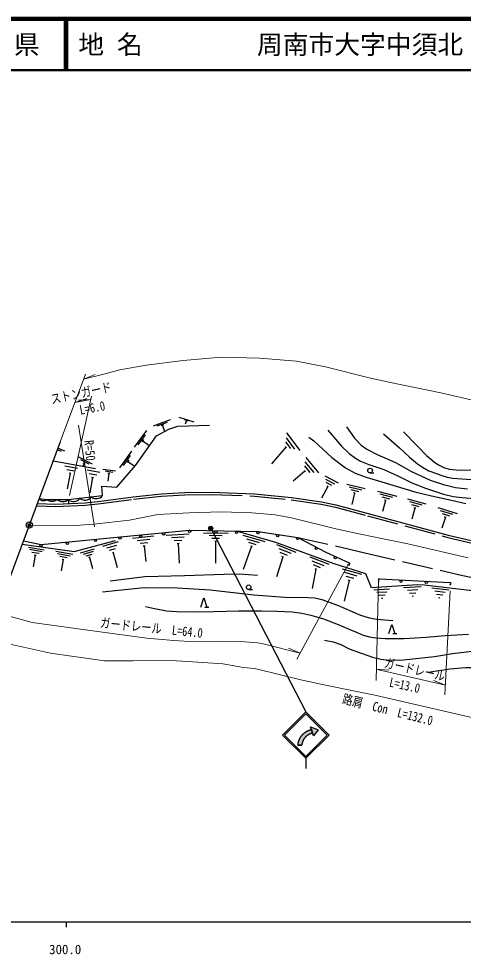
# Model space of a CAD drawing. Units: millimetres at full size, sheet at 1:1000; details may follow other scales. Extents: x 40000 to 680000, y 20000 to 380000.
# Drawn here: x 358823 to 445053, y 198715 to 380000 of the extents above; entities that cross this region are included whole.
import ezdxf
from ezdxf.enums import TextEntityAlignment as Align

# ---------------------------------------------------------------- set-up
doc = ezdxf.new("R2010")
doc.units = ezdxf.units.MM
doc.header["$LTSCALE"] = 1000
doc.header["$PDMODE"] = 32
doc.header["$PDSIZE"] = 500
doc.linetypes.add('CHAIN', pattern=[18.5, 12, -1.5, 3.5, -1.5])
doc.linetypes.add('DASHED', pattern=[7.5, 6, -1.5])
for name, color, linetype, lineweight in [('M-BGD', 7, 'Continuous', 25), ('M-BMK', 2, 'CHAIN', 13), ('M-BMK-OTRS', 5, 'Continuous', 25), ('M-BMK-SRVR', 3, 'Continuous', 25), ('M-STR-HTXT', 7, 'Continuous', 13), ('M-STR-STRC', 7, 'Continuous', 25), ('M-TTL', 2, 'Continuous', 140), ('M-TTL-BAND', 7, 'Continuous', 25), ('M-TTL-LINE', 7, 'Continuous', 50)]:
    doc.layers.add(name, color=color, linetype=linetype, lineweight=lineweight)
doc.layers.add('M-OTRS', color=6, linetype='Continuous')
doc.layers.add('M-TTL-TXT', color=7, linetype='Continuous')
doc.styles.add('ＭＳ ゴシック', font='')
doc.styles.get('ＭＳ ゴシック').set_extended_font_data('MS Gothic')

msp = doc.modelspace()

# ---------------------------------------------------------------- hatches: boundary and pattern name
at = {"layer": 'M-STR-STRC'}
for points in [[(395729, 281037, -1), (396404, 281467, -1)], [(415809, 241553), (415764, 241544), (415720, 241534), (415676, 241524), (415633, 241512), (415589, 241500), (415546, 241487), (415503, 241474), (415460, 241459), (415418, 241444), (415376, 241428), (415334, 241411), (415292, 241394), (415251, 241376), (415210, 241357), (415169, 241337), (415129, 241317), (415089, 241296), (415049, 241275), (415010, 241252), (414971, 241229), (414933, 241206), (414895, 241181), (414857, 241156), (414820, 241130), (414783, 241104), (414747, 241077), (414712, 241050), (414676, 241021), (414642, 240993), (414607, 240963), (414574, 240933), (414540, 240903), (414508, 240872), (414476, 240840), (414444, 240808), (414413, 240775), (414383, 240741), (414353, 240707), (414324, 240673), (414295, 240638), (414267, 240603), (414240, 240567), (414213, 240531), (414187, 240494), (414162, 240456), (414137, 240419), (414113, 240381), (414089, 240342), (414066, 240303), (414044, 240264), (414023, 240224), (414002, 240184), (413982, 240144), (413963, 240103), (413944, 240062), (413926, 240020), (413909, 239978), (413893, 239936), (413877, 239894), (413862, 239852), (413848, 239809), (413834, 239766), (413822, 239722), (413810, 239679), (413799, 239635), (413788, 239591), (413779, 239547), (413770, 239503), (413762, 239458), (413754, 239414), (413748, 239369), (413742, 239324), (413737, 239280), (413733, 239235), (413732, 239230), (412989, 239232), (412992, 239270), (412997, 239328), (413003, 239386), (413010, 239444), (413018, 239501), (413027, 239559), (413037, 239616), (413048, 239673), (413060, 239730), (413072, 239786), (413086, 239843), (413101, 239899), (413117, 239955), (413134, 240010), (413152, 240065), (413171, 240120), (413190, 240175), (413211, 240229), (413233, 240283), (413255, 240337), (413279, 240390), (413303, 240442), (413328, 240495), (413355, 240546), (413382, 240598), (413410, 240649), (413439, 240699), (413469, 240749), (413499, 240798), (413531, 240847), (413563, 240895), (413596, 240943), (413630, 240990), (413665, 241036), (413701, 241082), (413737, 241127), (413775, 241172), (413813, 241216), (413851, 241259), (413891, 241302), (413931, 241343), (413972, 241385), (414014, 241425), (414056, 241465), (414099, 241504), (414143, 241542), (414187, 241579), (414232, 241616), (414278, 241652), (414324, 241687), (414371, 241721), (414419, 241754), (414467, 241787), (414515, 241819), (414565, 241850), (414614, 241880), (414664, 241909), (414715, 241937), (414766, 241964), (414818, 241991), (414870, 242016), (414923, 242041), (414976, 242065), (415029, 242088), (415083, 242110), (415137, 242130), (415192, 242150), (415247, 242169), (415302, 242188), (415357, 242205), (415413, 242221), (415469, 242236), (415525, 242250), (415582, 242263), (415416, 242783), (416886, 242219), (415974, 241034)], [(415582, 242263), (415525, 242250), (415469, 242236), (415413, 242221), (415357, 242205), (415302, 242188), (415247, 242169), (415192, 242150), (415137, 242130), (415083, 242110), (415029, 242088), (414976, 242065), (414923, 242041), (414870, 242016), (414818, 241991), (414766, 241964), (414715, 241937), (414664, 241909), (414614, 241880), (414565, 241850), (414515, 241819), (414467, 241787), (414419, 241754), (414371, 241721), (414324, 241687), (414278, 241652), (414232, 241616), (414187, 241579), (414143, 241542), (414099, 241504), (414056, 241465), (414014, 241425), (413972, 241385), (413931, 241343), (413891, 241302), (413851, 241259), (413813, 241216), (413775, 241172), (413737, 241127), (413701, 241082), (413665, 241036), (413630, 240990), (413596, 240943), (413563, 240895), (413531, 240847), (413499, 240798), (413469, 240749), (413439, 240699), (413410, 240649), (413382, 240598), (413355, 240546), (413328, 240495), (413303, 240442), (413279, 240390), (413255, 240337), (413233, 240283), (413211, 240229), (413190, 240175), (413171, 240120), (413152, 240065), (413134, 240010), (413117, 239955), (413101, 239899), (413086, 239843), (413072, 239786), (413060, 239730), (413048, 239673), (413037, 239616), (413027, 239559), (413018, 239501), (413010, 239444), (413003, 239386), (412997, 239328), (412992, 239270), (412989, 239232), (413732, 239230), (413737, 239280), (413742, 239324), (413748, 239369), (413754, 239414), (413762, 239458), (413770, 239503), (413779, 239547), (413788, 239591), (413799, 239635), (413810, 239679), (413822, 239722), (413834, 239766), (413848, 239809), (413862, 239852), (413877, 239894), (413893, 239936), (413909, 239978), (413926, 240020), (413944, 240062), (413963, 240103), (413982, 240144), (414002, 240184), (414023, 240224), (414044, 240264), (414066, 240303), (414089, 240342), (414113, 240381), (414137, 240419), (414162, 240456), (414187, 240494), (414213, 240531), (414240, 240567), (414267, 240603), (414295, 240638), (414324, 240673), (414353, 240707), (414383, 240741), (414413, 240775), (414444, 240808), (414476, 240840), (414508, 240872), (414540, 240903), (414574, 240933), (414607, 240963), (414642, 240993), (414676, 241021), (414712, 241050), (414747, 241077), (414783, 241104), (414820, 241130), (414857, 241156), (414895, 241181), (414933, 241206), (414971, 241229), (415010, 241252), (415049, 241275), (415089, 241296), (415129, 241317), (415169, 241337), (415210, 241357), (415251, 241376), (415292, 241394), (415334, 241411), (415376, 241428), (415418, 241444), (415460, 241459), (415503, 241474), (415546, 241487), (415589, 241500), (415633, 241512), (415676, 241524), (415720, 241534), (415764, 241544), (415809, 241553)]]:
    msp.add_hatch(color=256, dxfattribs=at).paths.add_polyline_path(points)

# ---------------------------------------------------------------- linework, layer by layer
at = {"layer": 'M-BGD'}
for p, q in [((388171, 302258), (384888, 301044)), ((387597, 301790), (385628, 301062)), ((386925, 301285), (386466, 301116)), ((386696, 301201), (387112, 300075)), ((392833, 301829), (389976, 302742)), ((391692, 302036), (391025, 302249)), ((391359, 302143), (391131, 301428)), ((383604, 300177), (381218, 296967)), ((383368, 299356), (381936, 297430)), ((410794, 299766), (413354, 296354)), ((383060, 298439), (382726, 297989)), ((382893, 298214), (384096, 297319)), ((411601, 296692), (410628, 297988)), ((412405, 296621), (410784, 298780)), ((366375, 296132), (366213, 296200)), ((367127, 296144), (366318, 296481)), ((367797, 296191), (366422, 296763)), ((380691, 296182), (378343, 292944)), ((410634, 296980), (407884, 293759)), ((410748, 296829), (410521, 297131)), ((365510, 294309), (373692, 292818)), ((373144, 293664), (370475, 295034)), ((372473, 293671), (370872, 294493)), ((371536, 293815), (371252, 293263)), ((371723, 293719), (371349, 293911)), ((380464, 295358), (379056, 293415)), ((380167, 294438), (379839, 293984)), ((380003, 294211), (381217, 293330)), ((416131, 292071), (414400, 294144)), ((414487, 294977), (416965, 292007)), ((370219, 292841), (367759, 293289)), ((369620, 292340), (368144, 292609)), ((368774, 291884), (368237, 288933)), ((368946, 291853), (368602, 291916)), ((374585, 292046), (372125, 292494)), ((377617, 292307), (375142, 292665)), ((377079, 292082), (375594, 292297)), ((376294, 291893), (376079, 290408)), ((376467, 291867), (376120, 291918)), ((414344, 292339), (412041, 290416)), ((414465, 292193), (414223, 292484)), ((415324, 292101), (414286, 293345)), ((426978, 291983), (427728, 291983)), ((373985, 291545), (372509, 291814)), ((373140, 291089), (372602, 288138)), ((373312, 291058), (372968, 291121)), ((418213, 291400), (420773, 290039)), ((420136, 289800), (418371, 290739)), ((419544, 289537), (418484, 290101)), ((418775, 289369), (417577, 287117)), ((418898, 289303), (418651, 289435)), ((422480, 289826), (426042, 288956)), ((425369, 288657), (422940, 289250)), ((424776, 288339), (423319, 288695)), ((428427, 288460), (432137, 287509)), ((368439, 286820), (368498, 286038)), ((423941, 288080), (423407, 285894)), ((424111, 288038), (423771, 288121)), ((431381, 287238), (428959, 287859)), ((430785, 286926), (429332, 287299)), ((429947, 286677), (429387, 284497)), ((430116, 286633), (429777, 286720)), ((434224, 286966), (437785, 285998)), ((437093, 285720), (434680, 286376)), ((436492, 285417), (435045, 285810)), ((435651, 285179), (435061, 283008)), ((435820, 285133), (435482, 285225)), ((440087, 285308), (443879, 284127)), ((443043, 283916), (440656, 284659)), ((441582, 283428), (440912, 281280)), ((442432, 283635), (440999, 284081)), ((441749, 283376), (441415, 283480)), ((380903, 279366), (385057, 279803)), ((387432, 279954), (391886, 280207)), ((390941, 279552), (388445, 279410)), ((394652, 280391), (399428, 280310)), ((398281, 279790), (395781, 279832)), ((397772, 279258), (396272, 279283)), ((402321, 279931), (406567, 278723)), ((360696, 277624), (363780, 277095)), ((375111, 277823), (378172, 278685)), ((377767, 277948), (375842, 277405)), ((384286, 279118), (381800, 278857)), ((383851, 278469), (382360, 278312)), ((383342, 277812), (382994, 277776)), ((383168, 277794), (383482, 274811)), ((390476, 278925), (388978, 278839)), ((389936, 278293), (389586, 278273)), ((389761, 278283), (389929, 274529)), ((397188, 278728), (396838, 278734)), ((397013, 278731), (396983, 274505)), ((404001, 277769), (402344, 273291)), ((405499, 278465), (403094, 279149)), ((404870, 278083), (403427, 278493)), ((404169, 277721), (403833, 277816)), ((408793, 278134), (412602, 276650)), ((363394, 276704), (360930, 277127)), ((362825, 276345), (361347, 276599)), ((362010, 276029), (361629, 273811)), ((362182, 275999), (361837, 276058)), ((366013, 276830), (369327, 276244)), ((368823, 275876), (366361, 276312)), ((368252, 275520), (366775, 275781)), ((370792, 276533), (373542, 277292)), ((373250, 276744), (371323, 276212)), ((372985, 276204), (371828, 275885)), ((372661, 275648), (372391, 275574)), ((372526, 275611), (373125, 273442)), ((377544, 277262), (376389, 276936)), ((377264, 276560), (376995, 276484)), ((377130, 276522), (377943, 273634)), ((410044, 275715), (408801, 271885)), ((411645, 276379), (409315, 277287)), ((410961, 276002), (409563, 276546)), ((410207, 275651), (409881, 275778)), ((415277, 275726), (418972, 274288)), ((367435, 275208), (367043, 272992)), ((367607, 275177), (367262, 275238)), ((418072, 273994), (415742, 274901)), ((417388, 273616), (415990, 274160)), ((416472, 273329), (415711, 269569)), ((416635, 273266), (416309, 273393)), ((421554, 273433), (425283, 272340)), ((424450, 271959), (422050, 272662)), ((423801, 271524), (422362, 271946)), ((422913, 271159), (421974, 267140)), ((423080, 271110), (422745, 271208)), ((428783, 271446), (442457, 270766)), ((403426, 269372), (404176, 269372)), ((427680, 269359), (430753, 269531)), ((430248, 268902), (428252, 268790)), ((433472, 269773), (436879, 269968)), ((436208, 269329), (434211, 269214)), ((435843, 268707), (434645, 268638)), ((438931, 269749), (442268, 269347)), ((441520, 268833), (439535, 269072)), ((441051, 268285), (439860, 268428)), ((429883, 268280), (428685, 268213)), ((429457, 267656), (429177, 267640)), ((435418, 268081), (435139, 268065)), ((440523, 267744), (440245, 267778)), ((394924, 265996), (395676, 265996)), ((431403, 260863), (432156, 260863))]:
    msp.add_line(p, q, dxfattribs=at)
for points in [[(362804, 287024), (364248, 286846), (368439, 286820), (375083, 287584), (374924, 289393), (377866, 289259), (381468, 293422), (385561, 299153), (387969, 300455), (389680, 301079), (395830, 301263)], [(422375, 300940), (423953, 298734), (425266, 297365), (426331, 296586), (428366, 295578), (431924, 293981), (434977, 292280), (438629, 290588), (441216, 289752), (443518, 289163), (445895, 288935)], [(418796, 300276), (421460, 297143), (422900, 295757), (424167, 294838), (425100, 294265), (426754, 293611), (429634, 292639), (432334, 291406), (435054, 290100), (437695, 289060), (441229, 287847), (443056, 287408), (444854, 287214), (447161, 287054)], [(429592, 299543), (432667, 296827), (434593, 295027), (436177, 293770), (437155, 293087), (438382, 292389), (439873, 291876), (440694, 291561), (441938, 291170), (443015, 290955), (444749, 290818), (446600, 290714)], [(433459, 299924), (436239, 297115), (437916, 295390), (438997, 294487), (439546, 294003), (440272, 293536), (441385, 293004), (442369, 292746), (443659, 292601), (444676, 292552), (446450, 292601), (450570, 293214), (454555, 294020), (456701, 294488), (458443, 294649), (460999, 294859), (463774, 294827), (465935, 294762), (468436, 294649), (471007, 294745), (471798, 294874), (472314, 295019)], [(415102, 298905), (416078, 298203), (419531, 295006), (422223, 292959), (424096, 291945), (426202, 291184), (429265, 290248), (432002, 289420), (435650, 288348), (438908, 287529), (442732, 286710), (445541, 286086)], [(362441, 286047), (366022, 285907), (371718, 286210), (374731, 286500), (381023, 287334), (386497, 287916), (391035, 288170), (396180, 288263), (404588, 287964), (411733, 287252), (417560, 286385), (420358, 285792), (426587, 284119), (442141, 279936), (449084, 278285)], [(359767, 278851), (363178, 278107), (391951, 280869), (405246, 280647), (412933, 279503), (418422, 276649), (422935, 274577)], [(447842, 269025), (437522, 270256), (436182, 270331), (427242, 269740), (426134, 272448), (419994, 274351), (408689, 278536), (401070, 280717)], [(359528, 278209), (369561, 276736), (377568, 278897)], [(376534, 271099), (383285, 271900), (390971, 272100), (398662, 272390), (401619, 272407), (405156, 272178)], [(375056, 268925), (383166, 269756), (389606, 269717), (395961, 269354), (404416, 268365), (410407, 267923), (414977, 267871), (416277, 267754), (417602, 267468), (420630, 266364), (425114, 264403), (426576, 263957), (428240, 263633), (431398, 263386)], [(394137, 265996), (394719, 267778), (395301, 265996)], [(383429, 266111), (385130, 265709), (387517, 265296), (389444, 265154), (393242, 265070), (396633, 265106), (401435, 265235), (405890, 265294), (408885, 265211), (411863, 265045), (413718, 264786), (415479, 264419), (417917, 263709), (420789, 262610), (423015, 261652), (424468, 261061), (425661, 260553), (426867, 260223), (428060, 260045), (429927, 259880), (433597, 259914), (437839, 260150), (441507, 260505), (446092, 260718)], [(430616, 260863), (431199, 262645), (431781, 260863)], [(418159, 259604), (419835, 259290), (421295, 258739), (422885, 257928), (424528, 257302), (427431, 256305), (429031, 255916), (430610, 255722), (433457, 255742), (439437, 256412), (442955, 257018), (447259, 257536)], [(438256, 253396), (442431, 254009), (445449, 254306), (449678, 254276), (453557, 254098), (456224, 253919), (459885, 254137), (464463, 254800), (468015, 255116), (471310, 254968), (474004, 254364), (476715, 253326)]]:
    msp.add_lwpolyline(points, dxfattribs=at)
at = {"layer": 'M-BGD', "linetype": 'DASHED'}
for points in [[(362423, 285598), (366025, 285456), (371752, 285761), (374782, 286053), (381076, 286888), (386534, 287467), (391051, 287720), (396176, 287813), (404558, 287515), (411678, 286806), (417480, 285942), (420252, 285354), (426470, 283684), (442031, 279499), (448987, 277845)], [(412933, 279503), (425947, 276527), (444409, 272254), (451227, 270783)]]:
    msp.add_lwpolyline(points, dxfattribs=at)
at = {"layer": 'M-BGD'}
for centre, radius in [((426978, 292433), 450), ((378489, 279351), 225), ((382480, 279734), 225), ((386918, 280160), 225), ((391972, 280645), 225), ((397106, 280558), 225), ((401066, 280492), 225), ((405242, 280422), 225), ((409056, 279853), 225), ((412900, 279281), 225), ((363130, 277888), 225), ((368282, 278371), 225), ((373718, 278893), 225), ((416515, 277387), 225), ((420261, 275557), 225), ((403426, 269822), 450), ((432959, 271013), 225), ((437855, 270770), 225)]:
    msp.add_circle(centre, radius, dxfattribs=at)
for centre, radius, start, end in [((363611, 287621), 1004, 216.52281, 309.41484), ((365304, 288219), 1732, 232.43729, 306.87556), ((367399, 288082), 1635, 229.80962, 309.50323), ((369448, 288048), 1589, 230.5868, 322.51843), ((371683, 288249), 1521, 230.19312, 322.91212), ((373862, 288565), 1566, 231.88861, 321.21661), ((422841, 274372), 225, 245.33531, 65.33531), ((428772, 271221), 225, 87.15415, 267.15415), ((442446, 270541), 225, 267.15415, 87.15415)]:
    msp.add_arc(centre, radius, start, end, dxfattribs=at)
at = {"layer": 'M-BMK'}
msp.add_lwpolyline([(360893, 281880), (368864, 281740), (373424, 282039), (380333, 282821), (385810, 283907), (391911, 284242), (398060, 284430), (404019, 284237), (408585, 283897), (411722, 283260), (420301, 281140), (424794, 280177), (434285, 278223), (457798, 272788), (460193, 272252), (468694, 271097), (475100, 270322), (478415, 270100), (482488, 270132), (493450, 270680), (508365, 271688), (528521, 273775), (556783, 276273)], dxfattribs=at)
at = {"layer": 'M-BMK-OTRS'}
msp.add_line((366898, 298044), (355439, 267201), dxfattribs=at)
at = {"layer": 'M-BMK-SRVR'}
msp.add_circle((360893, 281880), 600, dxfattribs=at)
at = {"layer": 'M-OTRS'}
msp.add_point((360893, 281880), dxfattribs=at)
at = {"layer": 'M-STR-HTXT'}
for p, q in [((366898, 298044), (371753, 311110)), ((371390, 310131), (373659, 311068)), ((372951, 306871), (368696, 287602)), ((369708, 305605), (372033, 306393)), ((369708, 305605), (372801, 306191)), ((372801, 306191), (370349, 306074)), ((370437, 301223), (373536, 281527)), ((422818, 274361), (412751, 255896)), ((428617, 271092), (428137, 251755)), ((442481, 269170), (441502, 248998)), ((413403, 257092), (411125, 258007)), ((428192, 253953), (430639, 253762)), ((441593, 250875), (439301, 251755))]:
    msp.add_line(p, q, dxfattribs=at)
for points in [[(371390, 310131), (375305, 311138), (378417, 311953), (383559, 312873), (390700, 313763), (398087, 314445), (405618, 314201), (412698, 313674), (418308, 312535), (427045, 310376), (430962, 309536), (440689, 307534), (464454, 302040), (465499, 301806), (472514, 300854), (477909, 300201), (479302, 300108), (481619, 300126), (491689, 300630), (505809, 301584), (525655, 303639), (554397, 305611)], [(354567, 264856), (361466, 262992), (373631, 261347), (383668, 259942), (388927, 259504), (392979, 259263), (398037, 259418), (402686, 259267), (405158, 259083), (406234, 258865), (413403, 257092)], [(352690, 259805), (364978, 257072), (375447, 255606), (380961, 255574), (388387, 255620), (393576, 255317), (398431, 254985), (402419, 254273), (404472, 254120), (405136, 253985), (413557, 251904), (418626, 250818), (427881, 248912), (451142, 243535), (454887, 242697), (464874, 241341), (472292, 240443), (477528, 240092), (483357, 240138), (490856, 240513)], [(428192, 253953), (428949, 253797), (441593, 250875)]]:
    msp.add_lwpolyline(points, dxfattribs=at)
at = {"layer": 'M-STR-STRC'}
for p, q in [((396067, 281252), (414509, 245685)), ((410009, 241185), (414509, 245685)), ((410363, 241185), (414509, 245332)), ((419010, 241185), (414509, 245685)), ((418656, 241185), (414509, 245332)), ((410009, 241185), (414509, 236685)), ((410363, 241185), (414509, 237038)), ((414509, 237038), (418656, 241185)), ((414510, 236685), (419010, 241185)), ((415974, 241034), (415416, 242783)), ((415416, 242783), (416886, 242219)), ((416886, 242219), (415974, 241034)), ((412989, 239232), (413732, 239230)), ((414509, 236685), (414509, 234685))]:
    msp.add_line(p, q, dxfattribs=at)
for points in [[(415582, 242263), (415809, 241553), (415809, 241553), (415764, 241544), (415720, 241534), (415676, 241524), (415633, 241512), (415589, 241500), (415546, 241487), (415503, 241474), (415460, 241459), (415418, 241444), (415376, 241428), (415334, 241411), (415292, 241394), (415251, 241376), (415210, 241357), (415169, 241337), (415129, 241317), (415089, 241296), (415049, 241275), (415010, 241252), (414971, 241229), (414933, 241206), (414895, 241181), (414857, 241156), (414820, 241130), (414783, 241104), (414747, 241077), (414712, 241050), (414676, 241021), (414642, 240993), (414607, 240963), (414574, 240933), (414540, 240903), (414508, 240872), (414476, 240840), (414444, 240808), (414413, 240775), (414383, 240741), (414353, 240707), (414324, 240673), (414295, 240638), (414267, 240603), (414240, 240567), (414213, 240531), (414187, 240494), (414162, 240456), (414137, 240419), (414113, 240381), (414089, 240342), (414066, 240303), (414044, 240264), (414023, 240224), (414002, 240184), (413982, 240144), (413963, 240103), (413944, 240062), (413926, 240020), (413909, 239978), (413893, 239936), (413877, 239894), (413862, 239852), (413848, 239809), (413834, 239766), (413822, 239722), (413810, 239679), (413799, 239635), (413788, 239591), (413779, 239547), (413770, 239503), (413762, 239458), (413754, 239414), (413748, 239369), (413742, 239324), (413737, 239280), (413733, 239235), (413732, 239230), (413732, 239230), (412989, 239232), (412989, 239232), (412992, 239270), (412997, 239328), (413003, 239386), (413010, 239444), (413018, 239501), (413027, 239559), (413037, 239616), (413048, 239673), (413060, 239730), (413072, 239786), (413086, 239843), (413101, 239899), (413117, 239955), (413134, 240010), (413152, 240065), (413171, 240120), (413190, 240175), (413211, 240229), (413233, 240283), (413255, 240337), (413279, 240390), (413303, 240442), (413328, 240495), (413355, 240546), (413382, 240598), (413410, 240649), (413439, 240699), (413469, 240749), (413499, 240798), (413531, 240847), (413563, 240895), (413596, 240943), (413630, 240990), (413665, 241036), (413701, 241082), (413737, 241127), (413775, 241172), (413813, 241216), (413851, 241259), (413891, 241302), (413931, 241343), (413972, 241385), (414014, 241425), (414056, 241465), (414099, 241504), (414143, 241542), (414187, 241579), (414232, 241616), (414278, 241652), (414324, 241687), (414371, 241721), (414419, 241754), (414467, 241787), (414515, 241819), (414565, 241850), (414614, 241880), (414664, 241909), (414715, 241937), (414766, 241964), (414818, 241991), (414870, 242016), (414923, 242041), (414976, 242065), (415029, 242088), (415083, 242110), (415137, 242130), (415192, 242150), (415247, 242169), (415302, 242188), (415357, 242205), (415413, 242221), (415469, 242236), (415525, 242250)], [(415416, 242783), (416886, 242219), (415974, 241034)], [(415416, 242783), (416886, 242219), (415974, 241034)], [(415582, 242263), (415416, 242783), (416886, 242219), (415974, 241034), (415809, 241553)]]:
    msp.add_lwpolyline(points, close=True, dxfattribs=at)
msp.add_circle((396067, 281252), 400, dxfattribs=at)
at = {"layer": 'M-TTL'}
msp.add_line((680000, 380000), (40000, 380000), dxfattribs=at)
at = {"layer": 'M-TTL-BAND'}
for p, q in [((40000, 205000), (579000, 205000)), ((368000, 205000), (368000, 204000))]:
    msp.add_line(p, q, dxfattribs=at)
at = {"layer": 'M-TTL-LINE'}
for p, q in [((367750, 380000), (367750, 370000)), ((368250, 380000), (368250, 370000)), ((40000, 370000), (680000, 370000))]:
    msp.add_line(p, q, dxfattribs=at)

# ---------------------------------------------------------------- texts
at = {"layer": 'M-STR-HTXT', "style": 'ＭＳ ゴシック', "width": 0.8}
for s, rotation, p in [('ストンガード', 11.962, (371224, 306043)), ('L=6.0', 10.259, (373352, 303160)), ('R=50', 275.984, (371180, 296196)), ('ガードレール\u3000L=64.0', 354.093, (384422, 260520)), ('ガードレール', 346.985, (435304, 252481)), ('L=13.0', 347.413, (433385, 249424)), ('路肩\u3000Con\u3000L=132.0', 345.971, (430037, 244694))]:
    msp.add_text(s, height=1833, rotation=rotation, dxfattribs=at).set_placement(p, align=Align.BOTTOM_CENTER)
at = {"layer": 'M-TTL-BAND', "style": 'ＭＳ ゴシック'}
msp.add_text('300.0', height=1833, dxfattribs=at).set_placement((367844, 198195), align=Align.BOTTOM_CENTER)
at = {"layer": 'M-TTL-TXT', "style": 'ＭＳ ゴシック'}
msp.add_text('山\u3000口\u3000県', height=3666, dxfattribs=at).set_placement((350375, 375000), align=Align.MIDDLE_CENTER)
for s, p in [('地 名', (370380, 375000)), ('周南市大字中須北', (405024, 375000))]:
    msp.add_text(s, height=3666, dxfattribs=at).set_placement(p, align=Align.MIDDLE_LEFT)

doc.saveas('drawing.dxf')
